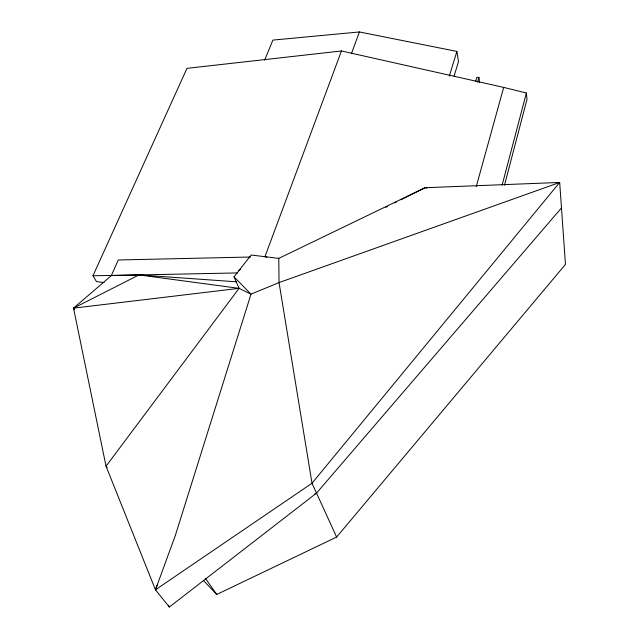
<?xml version="1.0" encoding="UTF-8"?>
<svg xmlns="http://www.w3.org/2000/svg" width="639" height="639" viewBox="0 0 639 639"><rect width="100%" height="100%" fill="white"/><g stroke="black" fill="none" stroke-linecap="round" stroke-linejoin="round"><path stroke-width="0.96" d="M504.475 185.262L526.991 99.364L526.384 92.99L503.684 87.399L341.45 50.968L186.963 68.349L92.982 275.744L96.457 281.583L104.117 282.614M502.126 185.11L526.384 92.99M476.239 186.676L503.684 87.399M475.696 81.089L476.814 77.263L478.915 77.407L479.585 82.311M477.517 82.191L478.915 77.407M454.145 75.913L458.475 61.735L456.893 51.416L359.39 31.95L272.893 40.097L264.602 60.194M449.297 76.081L456.893 51.416M561.481 207.947L316.529 493.108L169.335 607.05L155.461 589.821L157.122 585.108M351.602 53.245L359.39 31.95M236.678 281.823L138.998 274.914L111.513 275.481L73.533 308.15L106.034 466.214L155.461 589.821L175.246 535.73L251.007 294.14L279.043 282.582L559.684 182.45L565.467 264.402L336.617 537.072L216.757 594.454L203.745 580.803M341.45 50.968L264.937 256.694L266.759 257.15M155.461 589.821L312.016 483.236L559.684 182.45L425.039 187.722L278.78 258.38L251.199 255.025L234.01 276.807L239.074 288.349L106.034 466.214L107.128 467.7M238.794 270.744L240.288 269.434M74.603 309.811L73.533 308.15L138.998 274.914L239.074 288.349L251.007 294.14L234.01 276.807M385.764 207.332L387.546 206.437M394.686 202.875L396.476 201.98M400.941 199.751L425.039 187.722L426.948 188.178M314.731 493.963L316.529 493.108M73.533 308.15L239.074 288.349M250.584 257.014L118.271 259.985L111.394 275.465L92.982 275.744M237.724 272.917L111.513 275.481M205.351 578.319L216.757 594.454M336.617 537.072L312.016 483.236L279.043 282.582L278.78 258.38M168.552 605.213L169.335 607.05"/></g></svg>
